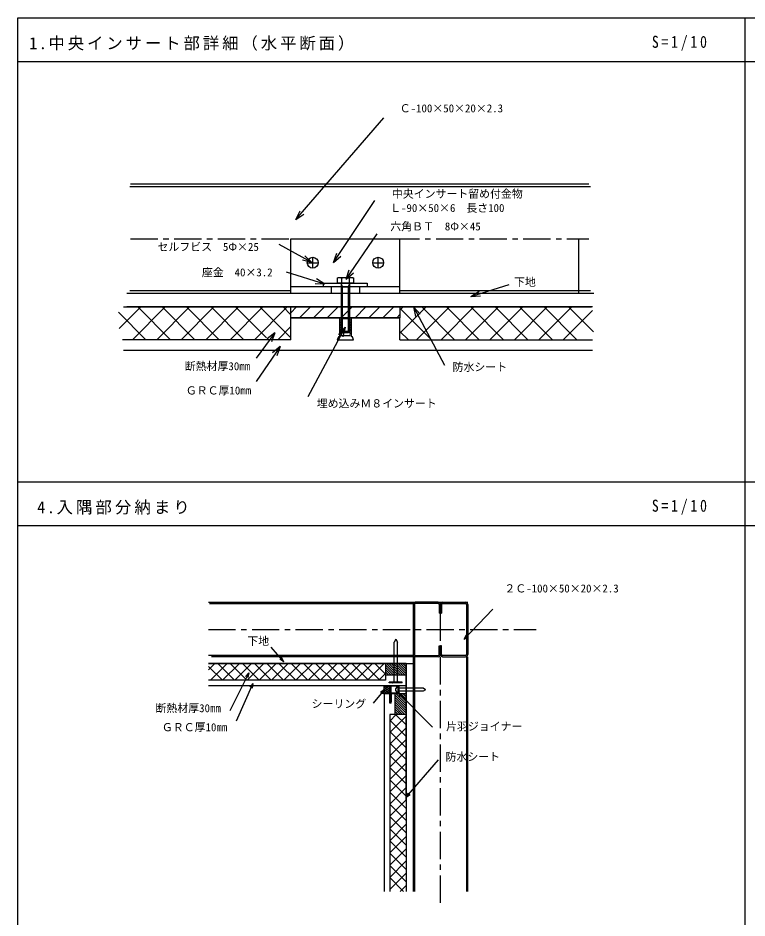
# Model space of a CAD drawing. Units: millimetres on the paper, with parts at other scales. Extents: x -202 to 198, y -146 to 134.
# Drawn here: x -201.9 to -68.2, y -30.6 to 134.3 of the extents above; entities that cross this region are included whole.
import ezdxf
from ezdxf.enums import TextEntityAlignment as Align

# ---------------------------------------------------------------- set-up
doc = ezdxf.new("R2010")
doc.units = ezdxf.units.MM
doc.linetypes.add('CHAIN1', pattern=[8, 5, -1, 1, -1])
for name, color, linetype in [('0-0', 7, 'Continuous'), ('2-0', 7, 'Continuous'), ('2-1', 7, 'Continuous'), ('3-3', 7, 'Continuous'), ('4-0', 7, 'Continuous'), ('4-1', 7, 'Continuous'), ('4-2', 7, 'Continuous'), ('4-3', 7, 'Continuous')]:
    doc.layers.add(name, color=color, linetype=linetype)
doc.styles.add('ＭＳ ゴシック', font='')
doc.styles.get('ＭＳ ゴシック').set_extended_font_data('MS Gothic')

msp = doc.modelspace()

# ---------------------------------------------------------------- linework, layer by layer
at = {"layer": '0-0'}
for p, q in [((-68.533, -120.68), (-68.533, 134.32)), ((-201.866, 126.32), (198.134, 126.32)), ((-201.866, 49.32), (198.134, 49.32)), ((-201.866, 41.32), (198.134, 41.32))]:
    msp.add_line(p, q, dxfattribs=at)
msp.add_lwpolyline([(-201.866, 134.32), (198.134, 134.32), (198.134, -145.68), (-201.866, -145.68)], close=True, dxfattribs=at)
at = {"layer": '2-0'}
for p, q in [((-150.947, 97.376), (-134.822, 116.021)), ((-96.934, 103.406), (-181.334, 103.406)), ((-97.234, 103.866), (-181.234, 103.866)), ((-144.01, 89.508), (-136.423, 100.89)), ((-150.947, 97.376), (-150.162, 98.996)), ((-150.947, 97.376), (-149.457, 98.386)), ((-141.726, 86.463), (-136.01, 94.796)), ((-147.986, 89.508), (-153.993, 92.808)), ((-151.841, 83.866), (-151.841, 93.866)), ((-151.841, 93.866), (-131.841, 93.866)), ((-131.841, 83.866), (-131.841, 93.866)), ((-147.986, 89.508), (-149.286, 90.754)), ((-144.01, 89.508), (-143.433, 91.213)), ((-147.986, 89.508), (-149.735, 89.937)), ((-148.841, 89.466), (-146.841, 89.466)), ((-147.841, 88.466), (-147.841, 90.466)), ((-144.01, 89.508), (-142.658, 90.697)), ((-136.841, 89.466), (-134.841, 89.466)), ((-135.841, 88.466), (-135.841, 90.466)), ((-145.618, 85.532), (-152.639, 87.732)), ((-141.726, 86.463), (-141.127, 88.16)), ((-141.726, 86.463), (-140.358, 87.633)), ((-145.618, 85.532), (-147.137, 86.497)), ((-142.574, 86.684), (-142.574, 85.706)), ((-141.107, 85.706), (-141.107, 86.684)), ((-151.841, 84.326), (-181.334, 84.326)), ((-131.841, 85.066), (-151.841, 85.066)), ((-145.618, 85.532), (-147.416, 85.608)), ((-144.441, 85.066), (-144.441, 83.866)), ((-142.634, 85.071), (-141.047, 85.071)), ((-139.241, 85.066), (-139.241, 83.866)), ((-96.934, 84.326), (-131.841, 84.326)), ((-118.874, 83.313), (-111.853, 85.513)), ((-118.874, 83.313), (-117.354, 84.277)), ((-96.334, 83.866), (-181.934, 83.866)), ((-118.874, 83.313), (-117.076, 83.388)), ((-183.34, 77.402), (-179.376, 81.366)), ((-182.534, 81.366), (-96.734, 81.366)), ((-181.934, 81.466), (-96.534, 81.466)), ((-180.896, 75.366), (-174.896, 81.366)), ((-173.92, 75.366), (-179.92, 81.366)), ((-176.416, 75.366), (-170.416, 81.366)), ((-169.44, 75.366), (-175.44, 81.366)), ((-171.936, 75.366), (-165.936, 81.366)), ((-164.96, 75.366), (-170.96, 81.366)), ((-167.456, 75.366), (-161.456, 81.366)), ((-160.48, 75.366), (-166.48, 81.366)), ((-162.976, 75.366), (-156.976, 81.366)), ((-156.321, 75.686), (-162, 81.366)), ((-158.496, 75.366), (-152.496, 81.366)), ((-151.841, 75.686), (-157.52, 81.366)), ((-151.841, 79.928), (-153.278, 81.366)), ((-151.841, 79.366), (-151.841, 81.366)), ((-151.841, 80.324), (-150.799, 81.366)), ((-150.253, 79.366), (-148.253, 81.366)), ((-147.708, 79.366), (-145.708, 81.366)), ((-145.162, 79.366), (-143.162, 81.366)), ((-142.617, 79.366), (-140.617, 81.366)), ((-140.071, 79.366), (-138.071, 81.366)), ((-137.525, 79.366), (-135.525, 81.366)), ((-134.98, 79.366), (-132.98, 81.366)), ((-131.841, 76.565), (-127.04, 81.366)), ((-131.841, 80.808), (-131.283, 81.366)), ((-126.065, 75.366), (-131.841, 81.142)), ((-129.375, 81.387), (-123.707, 70.728)), ((-129.375, 81.387), (-128.147, 80.071)), ((-129.375, 81.387), (-128.97, 79.633)), ((-128.797, 75.366), (-122.697, 81.466)), ((-121.822, 75.366), (-127.822, 81.366)), ((-124.317, 75.366), (-118.217, 81.466)), ((-117.342, 75.366), (-123.342, 81.366)), ((-119.837, 75.366), (-113.737, 81.466)), ((-112.862, 75.366), (-118.862, 81.366)), ((-115.357, 75.366), (-109.257, 81.466)), ((-108.382, 75.366), (-114.382, 81.366)), ((-110.877, 75.366), (-104.777, 81.466)), ((-103.902, 75.366), (-109.902, 81.366)), ((-106.397, 75.366), (-100.297, 81.466)), ((-99.422, 75.366), (-105.422, 81.366)), ((-96.373, 76.796), (-100.942, 81.366)), ((-178.4, 75.366), (-183.467, 80.432)), ((-132.434, 79.366), (-131.841, 79.959)), ((-131.841, 75.366), (-131.841, 79.366)), ((-101.917, 75.366), (-96.534, 80.749)), ((-154.253, 75.366), (-151.841, 77.778)), ((-141.895, 77.665), (-148.748, 64.891)), ((-141.895, 77.665), (-143.128, 76.353)), ((-141.895, 77.665), (-142.307, 75.912)), ((-154.754, 76.65), (-158.223, 71.997)), ((-154.754, 76.65), (-156.167, 75.534)), ((-154.754, 76.65), (-155.42, 74.977)), ((-142.634, 76.95), (-141.047, 76.95)), ((-130.307, 75.366), (-131.841, 76.899)), ((-151.841, 75.366), (-182.734, 75.366)), ((-131.841, 75.366), (-96.534, 75.366)), ((-96.534, 73.366), (-182.534, 73.366)), ((-153.824, 74.112), (-158.187, 67.682)), ((-153.824, 74.112), (-155.185, 72.935)), ((-153.824, 74.112), (-154.414, 72.411))]:
    msp.add_line(p, q, dxfattribs=at)
at = {"layer": '2-0', "linetype": 'CHAIN1'}
msp.add_line((-181.234, 93.866), (-97.234, 93.866), dxfattribs=at)
at = {"layer": '2-0'}
for points in [[(-143.307, 85.706), (-143.307, 86.684), (-143.111, 86.798), (-140.571, 86.798), (-140.374, 86.684), (-140.374, 85.706)], [(-145.84, 85.066), (-145.84, 85.706), (-137.841, 85.706), (-137.841, 85.066)], [(-141.047, 76.95), (-141.047, 85.706), (-142.634, 85.706), (-142.634, 76.95), (-142.39, 76.706), (-141.291, 76.706)], [(-142.933, 75.866), (-143.133, 75.866), (-143.332, 75.366), (-142.933, 75.366), (-142.533, 75.366), (-141.041, 75.366), (-140.732, 75.366), (-140.349, 75.366), (-140.549, 75.866), (-140.749, 75.866), (-140.749, 79.366), (-142.933, 79.366)], [(-141.036, 79.154), (-141.03, 79.166), (-142.651, 79.166), (-142.645, 79.154), (-142.761, 78.866), (-142.645, 78.654), (-142.761, 78.366), (-142.645, 78.154), (-142.761, 77.866), (-142.645, 77.654), (-142.761, 77.366), (-142.645, 77.154), (-142.761, 76.866), (-142.645, 76.654), (-142.761, 76.366), (-142.641, 76.146), (-141.041, 76.146), (-140.921, 76.366), (-141.036, 76.654), (-140.921, 76.866), (-141.036, 77.154), (-140.921, 77.366), (-141.036, 77.654), (-140.921, 77.866), (-141.036, 78.154), (-140.921, 78.366), (-141.036, 78.654), (-140.921, 78.866)]]:
    msp.add_lwpolyline(points, close=True, dxfattribs=at)
for points in [[(-143.307, 86.684), (-143.215, 86.734), (-143.124, 86.769), (-143.032, 86.79), (-142.94, 86.798), (-142.849, 86.79), (-142.757, 86.769), (-142.665, 86.734), (-142.574, 86.684), (-142.39, 86.734), (-142.207, 86.769), (-142.024, 86.79), (-141.841, 86.798), (-141.657, 86.79), (-141.474, 86.769), (-141.291, 86.734), (-141.107, 86.684), (-141.016, 86.734), (-140.924, 86.769), (-140.832, 86.79), (-140.741, 86.798), (-140.649, 86.79), (-140.557, 86.769), (-140.466, 86.734), (-140.374, 86.684)], [(-142.39, 76.706), (-142.39, 85.071), (-142.634, 85.706)], [(-141.291, 76.706), (-141.291, 85.071), (-141.047, 85.706)], [(-131.841, 81.366), (-131.841, 79.366), (-151.841, 79.366)], [(-151.841, 75.366), (-151.841, 79.366), (-131.841, 79.366)]]:
    msp.add_lwpolyline(points, dxfattribs=at)
for centre in [(-147.841, 89.466), (-135.841, 89.466)]:
    msp.add_circle(centre, 1, dxfattribs=at)
at = {"layer": '2-1'}
msp.add_line((-99.134, 93.866), (-99.134, 83.866), dxfattribs=at)
at = {"layer": '3-3'}
for q in [(-155.478, 19.052), (-153.895, 16.841), (-153.541, 17.143)]:
    msp.add_line((-153.154, 16.331), q, dxfattribs=at)
at = {"layer": '4-0'}
for p, q in [((-166.966, 27.261), (-119.429, 27.261)), ((-166.766, 27.031), (-129.429, 27.031)), ((-129.429, 26.861), (-129.429, 17.661)), ((-129.199, 26.861), (-129.199, 17.661)), ((-124.829, 27.261), (-129.029, 27.261)), ((-124.829, 27.031), (-129.029, 27.031)), ((-124.659, 26.861), (-124.659, 25.261)), ((-124.429, 26.861), (-124.429, 25.261)), ((-124.429, 26.861), (-124.429, 25.261)), ((-124.199, 26.861), (-124.199, 25.261)), ((-124.029, 27.261), (-119.829, 27.261)), ((-124.029, 27.031), (-119.829, 27.031)), ((-119.659, 26.861), (-119.659, 17.661)), ((-119.429, 26.861), (-119.429, 17.661)), ((-124.429, 25.261), (-124.659, 25.261)), ((-124.429, 25.261), (-124.199, 25.261)), ((-120.093, 20.523), (-114.818, 25.975)), ((-132.612, 20.473), (-132.915, 19.949)), ((-132.915, 12.769), (-132.915, 19.949)), ((-132.615, 20.469), (-132.315, 19.949)), ((-132.315, 12.769), (-132.315, 19.949)), ((-120.093, 20.523), (-119.656, 21.31)), ((-120.093, 20.523), (-119.321, 20.986)), ((-124.659, 17.661), (-124.659, 19.261)), ((-124.659, 19.261), (-124.429, 19.261)), ((-124.429, 17.661), (-124.429, 19.261)), ((-124.429, 17.661), (-124.429, 19.261)), ((-124.199, 19.261), (-124.429, 19.261)), ((-124.199, 17.661), (-124.199, 19.261)), ((-129.429, 17.491), (-166.966, 17.491)), ((-129.029, 17.261), (-166.379, 17.261)), ((-129.429, 17.661), (-129.429, -25.735)), ((-129.199, 17.261), (-129.199, -25.735)), ((-129.029, 17.491), (-124.829, 17.491)), ((-124.829, 17.261), (-129.029, 17.261)), ((-119.829, 17.491), (-124.029, 17.491)), ((-124.029, 17.261), (-119.829, 17.261)), ((-119.659, 17.261), (-119.659, -25.735)), ((-119.429, -25.735), (-119.429, 17.236)), ((-130.731, 16.016), (-166.932, 16.016)), ((-130.731, 15.966), (-166.932, 15.966)), ((-165.826, 15.966), (-166.932, 14.861)), ((-166.932, 15.5), (-164.398, 12.966)), ((-163.586, 15.966), (-166.586, 12.966)), ((-165.158, 15.966), (-162.158, 12.966)), ((-161.346, 15.966), (-164.346, 12.966)), ((-162.918, 15.966), (-159.918, 12.966)), ((-159.106, 15.966), (-162.106, 12.966)), ((-160.678, 15.966), (-157.678, 12.966)), ((-156.866, 15.966), (-159.866, 12.966)), ((-158.438, 15.966), (-155.438, 12.966)), ((-154.626, 15.966), (-157.626, 12.966)), ((-156.198, 15.966), (-153.198, 12.966)), ((-152.386, 15.966), (-155.386, 12.966)), ((-153.958, 15.966), (-150.958, 12.966)), ((-150.146, 15.966), (-153.146, 12.966)), ((-151.718, 15.966), (-148.718, 12.966)), ((-147.906, 15.966), (-150.906, 12.966)), ((-149.478, 15.966), (-146.478, 12.966)), ((-145.666, 15.966), (-148.666, 12.966)), ((-147.238, 15.966), (-144.238, 12.966)), ((-143.426, 15.966), (-146.426, 12.966)), ((-144.998, 15.966), (-141.998, 12.966)), ((-141.186, 15.966), (-144.186, 12.966)), ((-142.758, 15.966), (-139.758, 12.966)), ((-139.065, 15.966), (-142.065, 12.966)), ((-140.636, 15.966), (-137.636, 12.966)), ((-136.944, 15.966), (-139.944, 12.966)), ((-138.515, 15.966), (-135.515, 12.966)), ((-134.822, 15.966), (-137.822, 12.966)), ((-136.394, 15.966), (-134.492, 14.064)), ((-134.481, 15.966), (-134.481, 12.966)), ((-134.481, 15.772), (-132.675, 13.966)), ((-134.481, 15.348), (-133.099, 13.966)), ((-134.481, 14.923), (-133.523, 13.966)), ((-134.25, 15.966), (-132.25, 13.966)), ((-133.826, 15.966), (-131.826, 13.966)), ((-133.402, 15.966), (-131.402, 13.966)), ((-132.978, 15.966), (-130.978, 13.966)), ((-132.553, 15.966), (-130.731, 14.143)), ((-132.129, 15.966), (-130.731, 14.567)), ((-131.705, 15.966), (-130.731, 14.992)), ((-131.281, 15.966), (-130.731, 15.416)), ((-130.731, 15.966), (-130.731, 11.966)), ((-159.532, 14.331), (-163.046, 7.375)), ((-159.532, 14.331), (-160.132, 13.66)), ((-159.532, 14.331), (-159.716, 13.45)), ((-134.481, 14.186), (-135.701, 12.966)), ((-134.481, 14.499), (-133.947, 13.966)), ((-134.481, 14.075), (-134.372, 13.966)), ((-134.481, 13.966), (-130.731, 13.966)), ((-134.481, 12.966), (-166.932, 12.966)), ((-130.731, 11.966), (-166.932, 11.966)), ((-158.815, 12.395), (-161.899, 5.439)), ((-158.815, 12.395), (-159.38, 11.694)), ((-158.815, 12.395), (-158.954, 11.506)), ((-134.731, 10.466), (-134.731, 11.966)), ((-134.388, 11.966), (-134.731, 11.623)), ((-133.964, 11.966), (-134.731, 11.199)), ((-133.731, 10.801), (-134.731, 11.801)), ((-133.731, 11.775), (-134.731, 10.775)), ((-133.731, 11.226), (-134.471, 11.966)), ((-133.731, 11.65), (-134.047, 11.966)), ((-133.815, 12.519), (-133.815, 12.619)), ((-131.415, 12.619), (-133.815, 12.619)), ((-131.415, 12.519), (-133.815, 12.519)), ((-133.731, 10.466), (-133.731, 11.966)), ((-133.731, 10.466), (-133.431, 11.966)), ((-133.431, 10.466), (-133.731, 11.966)), ((-133.431, 10.466), (-133.431, 11.966)), ((-133.215, 12.469), (-133.165, 12.519)), ((-132.015, 12.469), (-133.215, 12.469)), ((-133.065, 12.619), (-132.915, 12.769)), ((-132.165, 12.619), (-132.315, 12.769)), ((-132.015, 12.469), (-132.065, 12.519)), ((-131.415, 12.519), (-131.415, 12.619)), ((-134.684, 11.255), (-136.749, 8.786)), ((-134.684, 11.255), (-135.42, 10.738)), ((-134.684, 11.255), (-135.063, 10.439)), ((-133.819, 10.466), (-134.731, 11.377)), ((-134.244, 10.466), (-134.731, 10.953)), ((-134.668, 10.466), (-134.731, 10.529)), ((-133.731, 10.466), (-134.731, 10.466)), ((-134.731, 10.466), (-134.731, -25.735)), ((-133.731, 11.351), (-134.615, 10.466)), ((-133.731, 10.926), (-134.191, 10.466)), ((-133.731, 10.502), (-133.767, 10.466)), ((-130.731, 10.466), (-133.431, 10.466)), ((-132.731, 6.716), (-132.731, 10.466)), ((-130.731, 8.219), (-132.731, 10.219)), ((-130.731, 8.643), (-132.553, 10.466)), ((-132.257, 10.798), (-125.85, 4.391)), ((-132.257, 10.798), (-131.477, 10.348)), ((-132.257, 10.798), (-131.807, 10.018)), ((-130.731, 9.067), (-132.129, 10.466)), ((-130.731, 9.492), (-131.705, 10.466)), ((-130.731, 9.916), (-131.281, 10.466)), ((-130.731, 10.466), (-130.731, -25.735)), ((-130.681, 10.466), (-130.681, -25.735)), ((-130.731, 7.795), (-132.731, 9.795)), ((-130.731, 7.37), (-132.731, 9.37)), ((-130.731, 6.946), (-132.731, 8.946)), ((-130.925, 6.716), (-132.731, 8.522)), ((-130.731, 6.716), (-133.731, 6.716)), ((-132.51, 6.716), (-133.731, 5.495)), ((-133.731, 6.716), (-133.731, -25.735)), ((-131.349, 6.716), (-132.731, 8.098)), ((-131.773, 6.716), (-132.731, 7.673)), ((-132.197, 6.716), (-132.731, 7.249)), ((-132.622, 6.716), (-132.731, 6.825)), ((-130.731, 4.803), (-132.633, 6.705)), ((-130.731, 6.374), (-133.731, 3.374)), ((-130.731, 2.681), (-133.731, 5.681)), ((-130.731, 4.253), (-133.731, 1.253)), ((-130.731, 0.56), (-133.731, 3.56)), ((-130.731, 2.132), (-133.731, -0.868)), ((-130.731, -1.561), (-133.731, 1.439)), ((-130.731, 0.01), (-133.731, -2.99)), ((-130.731, -3.801), (-133.731, -0.801)), ((-130.704, -8.446), (-124.784, -1.587)), ((-130.731, -2.23), (-133.731, -5.23)), ((-130.731, -6.041), (-133.731, -3.041)), ((-130.731, -4.47), (-133.731, -7.47)), ((-130.731, -8.281), (-133.731, -5.281)), ((-130.731, -6.71), (-133.731, -9.71)), ((-130.731, -10.521), (-133.731, -7.521)), ((-130.704, -8.446), (-130.312, -7.635)), ((-130.704, -8.446), (-129.96, -7.94)), ((-130.731, -8.95), (-133.731, -11.95)), ((-130.731, -12.761), (-133.731, -9.761)), ((-130.731, -11.19), (-133.731, -14.19)), ((-130.731, -15.001), (-133.731, -12.001)), ((-130.731, -13.43), (-133.731, -16.43)), ((-130.731, -17.241), (-133.731, -14.241)), ((-130.731, -15.67), (-133.731, -18.67)), ((-130.731, -19.481), (-133.731, -16.481)), ((-130.731, -17.91), (-133.731, -20.91)), ((-130.731, -21.721), (-133.731, -18.721)), ((-130.731, -20.15), (-133.731, -23.15)), ((-130.731, -23.961), (-133.731, -20.961)), ((-130.731, -22.39), (-133.731, -25.39)), ((-131.197, -25.735), (-133.731, -23.201)), ((-130.731, -24.63), (-131.836, -25.735))]:
    msp.add_line(p, q, dxfattribs=at)
at = {"layer": '4-0', "linetype": 'CHAIN1'}
for p, q in [((-124.429, -27.799), (-124.429, 27.261)), ((-166.966, 22.261), (-106.882, 22.261))]:
    msp.add_line(p, q, dxfattribs=at)
at = {"layer": '4-0'}
for centre, radius, start, end in [((-129.029, 26.861), 0.4, 89.99861, 179.99861), ((-129.029, 26.861), 0.17, 89.99861, 179.99861), ((-124.829, 26.861), 0.4, 359.99861, 89.99861), ((-124.829, 26.861), 0.17, 359.99861, 89.99861), ((-124.029, 26.861), 0.4, 90, 180), ((-124.029, 26.861), 0.17, 90, 180), ((-119.829, 26.861), 0.4, 0, 90), ((-119.829, 26.861), 0.17, 0, 90), ((-129.029, 17.661), 0.4, 179.99861, 269.99861), ((-129.029, 17.661), 0.17, 179.99861, 269.99861), ((-124.829, 17.661), 0.17, 269.99861, 359.99861), ((-124.829, 17.661), 0.4, 269.99861, 359.99861), ((-124.029, 17.661), 0.4, 180, 270), ((-124.029, 17.661), 0.17, 180, 270), ((-119.829, 17.661), 0.17, 270, 0), ((-119.829, 17.661), 0.4, 270, 0)]:
    msp.add_arc(centre, radius, start, end, dxfattribs=at)
at = {"layer": '4-1'}
for p, q in [((-152.426, 16.016), (-129.429, 16.016)), ((-130.681, -9.19), (-130.681, 16.016)), ((-133.581, 11.861), (-133.581, 11.961)), ((-130.731, 11.966), (-130.731, -9.19))]:
    msp.add_line(p, q, dxfattribs=at)
at = {"layer": '4-2'}
msp.add_line((-132.615, 12.613), (-132.615, 12.625), dxfattribs=at)
at = {"layer": '4-3'}
for p, q in [((-133.581, 11.961), (-132.231, 11.961)), ((-132.231, 11.861), (-133.581, 11.861)), ((-132.281, 11.736), (-132.181, 11.736)), ((-132.281, 11.736), (-132.181, 11.736)), ((-132.181, 10.661), (-132.181, 11.811)), ((-132.181, 11.736), (-132.181, 10.736)), ((-132.081, 11.811), (-132.081, 10.661)), ((-133.581, 10.461), (-133.581, 9.011)), ((-133.481, 10.461), (-133.481, 9.011)), ((-132.231, 10.611), (-133.431, 10.611)), ((-133.431, 10.511), (-132.231, 10.511)), ((-133.431, 8.766), (-133.431, 10.466)), ((-133.431, 10.441), (-133.431, 8.991)), ((-132.581, 11.036), (-132.581, 11.436)), ((-132.281, 10.736), (-132.181, 10.736)), ((-132.281, 10.736), (-132.181, 10.736)), ((-127.614, 10.986), (-132.181, 10.986)), ((-127.181, 11.236), (-127.614, 10.986)), ((-133.431, 8.766), (-133.731, 8.766)), ((-133.581, 9.011), (-133.481, 9.011))]:
    msp.add_line(p, q, dxfattribs=at)
for points in [[(-133.731, 8.766), (-133.731, 10.466), (-134.731, 10.466)], [(-127.181, 11.236), (-127.614, 11.486), (-132.181, 11.486)]]:
    msp.add_lwpolyline(points, dxfattribs=at)
for centre, radius, start, end in [((-132.281, 11.436), 0.3, 90, 180), ((-132.231, 11.811), 0.15, 0, 90), ((-132.231, 11.811), 0.05, 0, 90), ((-133.431, 10.461), 0.15, 90, 180), ((-133.431, 10.461), 0.05, 90, 180), ((-133.381, 10.441), 0.05, 90, 180), ((-132.281, 11.036), 0.3, 180, 270), ((-132.231, 10.661), 0.15, 270, 0), ((-132.231, 10.661), 0.05, 270, 0)]:
    msp.add_arc(centre, radius, start, end, dxfattribs=at)

# ---------------------------------------------------------------- texts
at = {"layer": '0-0', "char_height": 2.199, "attachment_point": 7, "style": 'ＭＳ ゴシック'}
for s, insert in [('\\T1.18;1.中央インサート部詳細（水平断面）', (-199.823, 128.32)), ('\\T1.39;\\W0.85;S=1/10', (-85.673, 128.32)), ('\\T1.39;\\W0.85;S=1/10', (-85.673, 43.32)), ('\\T1.19;4.入隅部分納まり', (-198.361, 43.32))]:
    msp.add_mtext(s, dxfattribs=dict(at, insert=insert))
at = {"layer": '2-0', "color": 4, "style": 'ＭＳ ゴシック'}
for s, p in [('Ｃ-100×50×20×2.3', (-131.896, 116.593)), ('中央インサート留め付金物', (-133.326, 100.931)), ('Ｌ-90×50×6\u3000長さ100', (-133.653, 98.331)), ('六角ＢＴ\u30008Φ×45', (-133.618, 94.957)), ('セルフビス\u30005Φ×25', (-176.297, 91.206)), ('座金\u300040×3.2', (-168.161, 86.54)), ('下地', (-110.929, 84.772)), ('断熱材厚30㎜', (-171.291, 69.337)), ('防水シート', (-122.195, 69.198)), ('ＧＲＣ厚10㎜', (-171.104, 64.89)), ('埋め込みＭ８インサート', (-147.096, 62.515))]:
    msp.add_text(s, height=1.466, dxfattribs=at).set_placement(p, align=Align.BOTTOM_LEFT)
at = {"layer": '3-3', "color": 4, "style": 'ＭＳ ゴシック'}
msp.add_text('下地', height=1.466, dxfattribs=at).set_placement((-159.834, 18.983), align=Align.BOTTOM_LEFT)
at = {"layer": '4-0', "color": 4, "style": 'ＭＳ ゴシック'}
for s, p in [('２Ｃ-100×50×20×2.3', (-112.697, 28.612)), ('断熱材厚30㎜', (-176.66, 6.673)), ('シーリング', (-148.042, 7.473)), ('ＧＲＣ厚10㎜', (-175.488, 3.18)), ('防水シート', (-123.493, -2.226))]:
    msp.add_text(s, height=1.466, dxfattribs=at).set_placement(p, align=Align.BOTTOM_LEFT)
at = {"layer": '4-3', "color": 4, "style": 'ＭＳ ゴシック'}
msp.add_text('片羽ジョイナー', height=1.466, dxfattribs=at).set_placement((-123.4, 3.338), align=Align.BOTTOM_LEFT)

doc.saveas('drawing.dxf')
